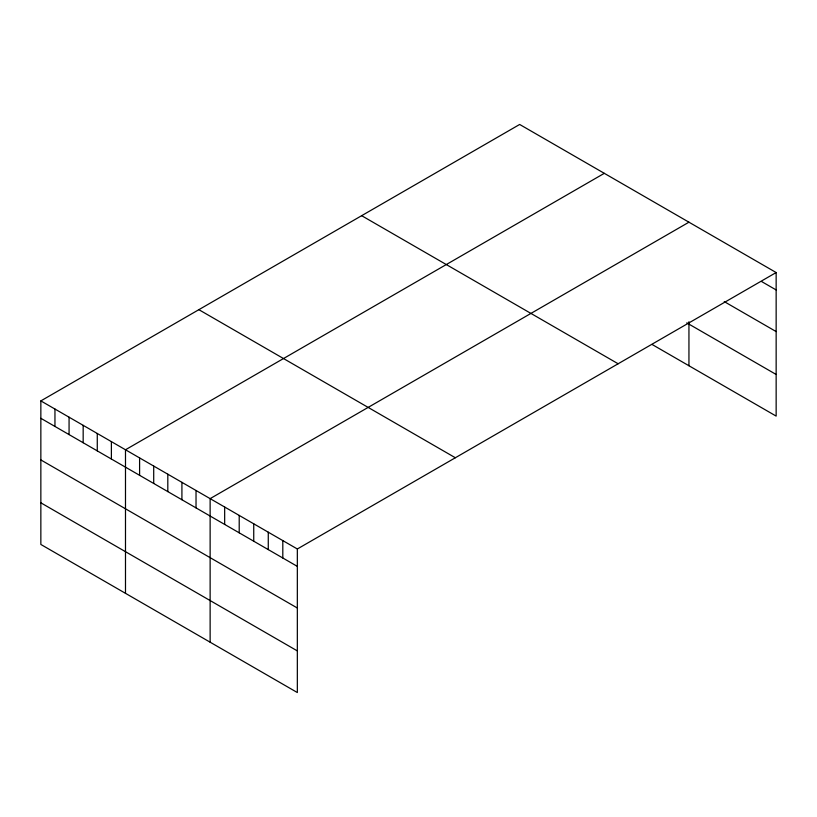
<?xml version="1.0" encoding="UTF-8"?>
<svg xmlns="http://www.w3.org/2000/svg" width="817" height="817" viewBox="0 0 817 817"><rect width="100%" height="100%" fill="white"/><g stroke="black" fill="none" stroke-linecap="round" stroke-linejoin="round"><path stroke-width="1.23" d="M40.85 400.902L297.337 548.983L297.337 692.54L40.85 544.459L40.85 400.902L519.663 124.46L776.15 272.541L776.15 416.098L652.048 344.447M604.304 173.327L125.491 449.769L125.491 593.326M688.945 222.193L210.132 498.636L210.132 642.193M297.337 548.983L776.15 272.541M761.618 281.548L776.15 289.943M724.24 301.606L776.15 331.579M686.77 322.868L776.15 374.472M361.655 215.688L618.142 363.769M198.858 309.674L455.345 457.755M40.85 418.304L297.337 566.385M40.85 459.93L297.337 608.011M40.85 502.823L297.337 650.904M688.945 321.735L688.945 365.75M282.805 540.588L282.805 557.991M268.272 532.204L268.272 549.596M253.74 523.809L253.74 541.211M239.207 515.415L239.207 532.817M224.665 507.03L224.665 524.422M196.029 490.486L196.029 507.888M181.915 482.347L181.915 499.749M167.812 474.197L167.812 491.599M153.708 466.058L153.708 483.46M139.595 457.908L139.595 475.31M111.388 441.619L111.388 459.021M97.274 433.48L97.274 450.882M83.171 425.33L83.171 442.732M69.067 417.191L69.067 434.593M54.953 409.041L54.953 426.443"/></g></svg>
